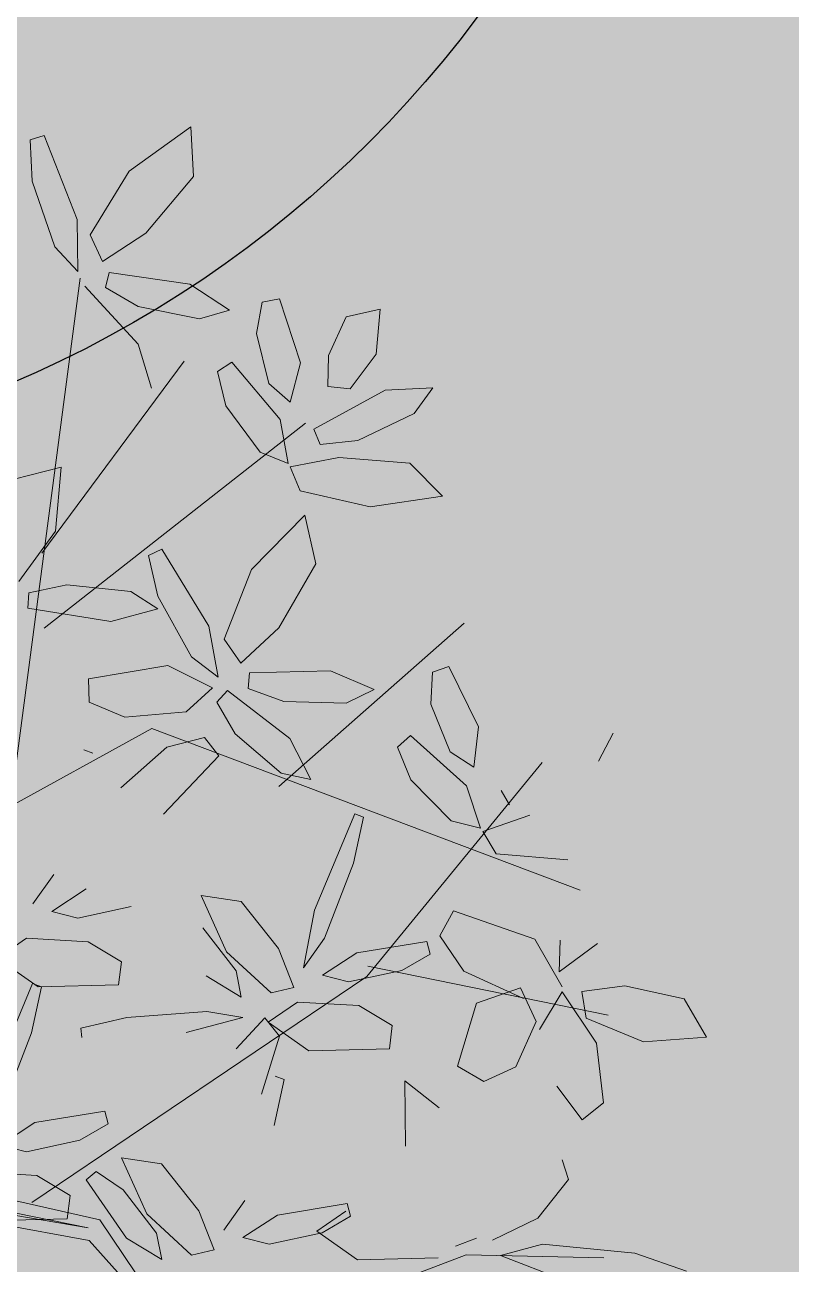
# Model space of a CAD drawing. Header units: metres. Extents: x 349703 to 349913, y 9282546 to 9282694.
# Drawn here: x 349722.112 to 349722.96, y 9282577.274 to 9282578.645 of the extents above; entities that cross this region are included whole.
import ezdxf

# ---------------------------------------------------------------- set-up
doc = ezdxf.new("R2010")
doc.units = ezdxf.units.M
doc.header["$LTSCALE"] = 0.25
for name, color, linetype, lineweight in [('AREA-VERDE', 3, 'CONTINUOUS', 9), ('ARQ-FONDO', 253, 'CONTINUOUS', 9), ('LLORAD-TEXTO', 1, 'CONTINUOUS', 25)]:
    doc.layers.add(name, color=color, linetype=linetype, lineweight=lineweight)

# ---------------------------------------------------------------- blocks, each defined once
blk = doc.blocks.new('ARR2')
at = {"layer": 'ARQ-FONDO', "lineweight": 5}
for p, q in [((2741.706, 1215.8322), (2741.805, 1215.9032)), ((2741.805, 1215.9032), (2741.8089, 1215.8235)), ((2741.5701, 1215.8892), (2741.5475, 1215.8824)), ((2741.5475, 1215.8824), (2741.5511, 1215.8162)), ((2741.6232, 1215.7549), (2741.5701, 1215.8892)), ((2741.644, 1215.7301), (2741.706, 1215.8322)), ((2741.5511, 1215.8162), (2741.5873, 1215.7111)), ((2741.8089, 1215.8235), (2741.7329, 1215.7331)), ((2741.6239, 1215.6718), (2741.6232, 1215.7549)), ((2741.7329, 1215.7331), (2741.6633, 1215.6879)), ((2741.6633, 1215.6879), (2741.644, 1215.7301)), ((2741.5873, 1215.7111), (2741.6239, 1215.6718)), ((2741.5187, 1214.8365), (2741.6275, 1215.6613)), ((2741.6744, 1215.6702), (2741.6684, 1215.6459)), ((2741.8031, 1215.6512), (2741.6744, 1215.6702)), ((2741.7204, 1215.5555), (2741.635, 1215.648)), ((2741.6684, 1215.6459), (2741.7206, 1215.6158)), ((2741.8666, 1215.6098), (2741.8031, 1215.6512)), ((2741.7206, 1215.6158), (2741.8185, 1215.596)), ((2741.9192, 1215.6226), (2741.9098, 1215.5724)), ((2741.9465, 1215.6279), (2741.9192, 1215.6226)), ((2741.9801, 1215.5259), (2741.9465, 1215.6279)), ((2741.8185, 1215.596), (2741.8666, 1215.6098)), ((2742.0536, 1215.5992), (2742.0253, 1215.5373)), ((2742.1076, 1215.6116), (2742.0536, 1215.5992)), ((2742.1014, 1215.5397), (2742.1076, 1215.6116)), ((2741.7421, 1215.4851), (2741.7204, 1215.5555)), ((2741.9098, 1215.5724), (2741.9299, 1215.4927)), ((2742.0253, 1215.5373), (2742.0242, 1215.4876)), ((2742.0597, 1215.4839), (2742.1014, 1215.5397)), ((2741.5662, 1215.2212), (2741.7939, 1215.5281)), ((2741.8706, 1215.5269), (2741.8474, 1215.5116)), ((2741.9477, 1215.4352), (2741.8706, 1215.5269)), ((2741.9639, 1215.4629), (2741.9801, 1215.5259)), ((2741.8474, 1215.5116), (2741.8611, 1215.4569)), ((2741.9299, 1215.4927), (2741.9639, 1215.4629)), ((2742.1159, 1215.4822), (2742.0017, 1215.4196)), ((2742.0242, 1215.4876), (2742.0597, 1215.4839)), ((2742.1921, 1215.4858), (2742.1159, 1215.4822)), ((2742.1624, 1215.4446), (2742.1921, 1215.4858)), ((2741.8611, 1215.4569), (2741.9156, 1215.3829)), ((2741.9608, 1215.3649), (2741.9477, 1215.4352)), ((2742.0722, 1215.4015), (2742.1624, 1215.4446)), ((2741.5703, 1215.1013), (2741.9884, 1215.4291)), ((2742.0017, 1215.4196), (2742.012, 1215.3953)), ((2742.012, 1215.3953), (2742.0722, 1215.4015)), ((2741.9156, 1215.3829), (2741.9608, 1215.3649)), ((2741.5973, 1215.3589), (2741.5223, 1215.3397)), ((2741.5881, 1215.2565), (2741.5973, 1215.3589)), ((2742.0417, 1215.3743), (2741.9636, 1215.3592)), ((2741.9636, 1215.3592), (2741.9797, 1215.3208)), ((2742.1552, 1215.365), (2742.0417, 1215.3743)), ((2742.2075, 1215.3125), (2742.1552, 1215.365)), ((2741.9797, 1215.3208), (2742.0919, 1215.2954)), ((2742.0919, 1215.2954), (2742.2075, 1215.3125)), ((2741.902, 1215.195), (2741.9874, 1215.2819)), ((2741.9874, 1215.2819), (2742.0049, 1215.204)), ((2741.5298, 1215.1761), (2741.5881, 1215.2565)), ((2741.7583, 1215.2279), (2741.7373, 1215.2173)), ((2741.7373, 1215.2173), (2741.7521, 1215.1527)), ((2741.8337, 1215.1046), (2741.7583, 1215.2279)), ((2742.0049, 1215.204), (2741.9455, 1215.1019)), ((2741.8584, 1215.0838), (2741.902, 1215.195)), ((2741.544, 1215.1331), (2741.5456, 1215.158)), ((2741.5456, 1215.158), (2741.6063, 1215.1709)), ((2741.6063, 1215.1709), (2741.7088, 1215.1601)), ((2741.7088, 1215.1601), (2741.7519, 1215.1323)), ((2741.7521, 1215.1527), (2741.8057, 1215.0554)), ((2741.6766, 1215.1121), (2741.544, 1215.1331)), ((2741.7519, 1215.1323), (2741.6766, 1215.1121)), ((2741.8486, 1215.0229), (2741.8337, 1215.1046)), ((2741.9455, 1215.1019), (2741.8846, 1215.0455)), ((2741.9454, 1214.8481), (2742.2422, 1215.1094)), ((2741.8846, 1215.0455), (2741.8584, 1215.0838)), ((2741.768, 1215.0419), (2741.641, 1215.0204)), ((2741.8393, 1215.006), (2741.768, 1215.0419)), ((2741.8057, 1215.0554), (2741.8486, 1215.0229)), ((2742.2178, 1215.04), (2742.1915, 1215.0311)), ((2742.2652, 1214.9437), (2742.2178, 1215.04)), ((2741.641, 1215.0204), (2741.6419, 1214.9829)), ((2741.8986, 1215.03), (2741.8968, 1215.005)), ((2742.0286, 1215.0333), (2741.8986, 1215.03)), ((2742.0983, 1215.0034), (2742.0286, 1215.0333)), ((2742.1915, 1215.0311), (2742.1891, 1214.98)), ((2741.7975, 1214.9675), (2741.8393, 1215.006)), ((2741.8636, 1215.0014), (2741.8465, 1214.9832)), ((2741.9635, 1214.9248), (2741.8636, 1215.0014)), ((2741.8968, 1215.005), (2741.9534, 1214.9843)), ((2742.0533, 1214.9815), (2742.0983, 1215.0034)), ((2741.6419, 1214.9829), (2741.6994, 1214.959)), ((2741.8465, 1214.9832), (2741.8759, 1214.9326)), ((2741.9534, 1214.9843), (2742.0533, 1214.9815)), ((2742.1891, 1214.98), (2742.22, 1214.9038)), ((2741.6994, 1214.959), (2741.7975, 1214.9675)), ((2741.3693, 1214.7358), (2741.7422, 1214.9411)), ((2741.7422, 1214.9411), (2742.4277, 1214.6823)), ((2742.2579, 1214.879), (2742.2652, 1214.9437)), ((2741.8267, 1214.9266), (2741.7663, 1214.9113)), ((2741.8498, 1214.897), (2741.8267, 1214.9266)), ((2741.8759, 1214.9326), (2741.9493, 1214.8697)), ((2741.997, 1214.8592), (2741.9635, 1214.9248)), ((2742.1566, 1214.9296), (2742.1357, 1214.9112)), ((2742.2457, 1214.8494), (2742.1566, 1214.9296)), ((2742.457, 1214.8885), (2742.4807, 1214.9334)), ((2741.6338, 1214.9067), (2741.6481, 1214.9014)), ((2741.7663, 1214.9113), (2741.6928, 1214.8459)), ((2742.1357, 1214.9112), (2742.1569, 1214.8589)), ((2742.22, 1214.9038), (2742.2579, 1214.879)), ((2741.7609, 1214.8039), (2741.8498, 1214.897)), ((2742.0863, 1214.5442), (2742.3668, 1214.8866)), ((2741.9493, 1214.8697), (2741.997, 1214.8592)), ((2742.1569, 1214.8589), (2742.2212, 1214.7932)), ((2742.2684, 1214.7816), (2742.2457, 1214.8494)), ((2742.3013, 1214.8415), (2742.3149, 1214.8188)), ((2742.0026, 1214.6501), (2742.0671, 1214.8044)), ((2742.0671, 1214.8044), (2742.0814, 1214.7992)), ((2742.3472, 1214.8022), (2742.272, 1214.7764)), ((2742.0814, 1214.7992), (2742.0654, 1214.7255)), ((2742.2212, 1214.7932), (2742.2684, 1214.7816)), ((2742.272, 1214.7764), (2742.2932, 1214.7405)), ((2742.0654, 1214.7255), (2742.0188, 1214.6054)), ((2742.2932, 1214.7405), (2742.4079, 1214.731)), ((2741.5855, 1214.7076), (2741.552, 1214.6603)), ((2741.5822, 1214.6484), (2741.6374, 1214.6843)), ((2741.8213, 1214.6739), (2741.8852, 1214.6641)), ((2741.862, 1214.5838), (2741.8213, 1214.6739)), ((2741.8852, 1214.6641), (2741.9449, 1214.5891)), ((2741.6241, 1214.6378), (2741.5822, 1214.6484)), ((2741.7092, 1214.6562), (2741.6241, 1214.6378)), ((2741.9852, 1214.558), (2742.0026, 1214.6501)), ((2742.2254, 1214.6493), (2742.2034, 1214.6091)), ((2742.3553, 1214.6039), (2742.2254, 1214.6493)), ((2741.8239, 1214.6223), (2741.8772, 1214.5534)), ((2741.5421, 1214.6055), (2741.4952, 1214.5734)), ((2741.6404, 1214.5999), (2741.5421, 1214.6055)), ((2742.0188, 1214.6054), (2741.9852, 1214.558)), ((2742.2034, 1214.6091), (2742.2417, 1214.5529)), ((2742.3991, 1214.5276), (2742.3553, 1214.6039)), ((2742.3961, 1214.6022), (2742.3945, 1214.5515)), ((2741.6938, 1214.568), (2741.6404, 1214.5999)), ((2741.9332, 1214.518), (2741.862, 1214.5838)), ((2741.9449, 1214.5891), (2741.9697, 1214.5265)), ((2742.0707, 1214.5821), (2742.1825, 1214.6004)), ((2742.1825, 1214.6004), (2742.1877, 1214.5802)), ((2742.3945, 1214.5515), (2742.4557, 1214.597)), ((2741.4952, 1214.5734), (2741.5606, 1214.5276)), ((2741.6893, 1214.5307), (2741.6938, 1214.568)), ((2742.0155, 1214.5462), (2742.0707, 1214.5821)), ((2742.1877, 1214.5802), (2742.1424, 1214.554)), ((2741.5502, 1214.183), (2742.0863, 1214.5442)), ((2741.8856, 1214.511), (2741.8295, 1214.5454)), ((2741.8772, 1214.5534), (2741.8856, 1214.511)), ((2742.0573, 1214.5355), (2742.0155, 1214.5462)), ((2742.1424, 1214.554), (2742.0573, 1214.5355)), ((2742.088, 1214.5607), (2742.4728, 1214.4827)), ((2742.2417, 1214.5529), (2742.3371, 1214.5093)), ((2741.4872, 1214.3786), (2741.5517, 1214.5329)), ((2741.566, 1214.5277), (2741.55, 1214.454)), ((2741.5517, 1214.5329), (2741.566, 1214.5277)), ((2741.5606, 1214.5276), (2741.6893, 1214.5307)), ((2741.9697, 1214.5265), (2741.9332, 1214.518)), ((2742.3322, 1214.5263), (2742.2618, 1214.5016)), ((2742.3572, 1214.4723), (2742.3322, 1214.5263)), ((2742.4991, 1214.5291), (2742.4303, 1214.5202)), ((2742.5941, 1214.5084), (2742.4991, 1214.5291)), ((2741.9754, 1214.5032), (2741.9284, 1214.4711)), ((2742.0736, 1214.4977), (2741.9754, 1214.5032)), ((2742.3988, 1214.5195), (2742.3627, 1214.4594)), ((2742.4542, 1214.4377), (2742.3988, 1214.5195)), ((2742.4303, 1214.5202), (2742.4377, 1214.4774)), ((2742.6301, 1214.4471), (2742.5941, 1214.5084)), ((2741.7022, 1214.4789), (2741.8307, 1214.4885)), ((2741.8307, 1214.4885), (2741.8879, 1214.4786)), ((2742.1271, 1214.4658), (2742.0736, 1214.4977)), ((2742.2618, 1214.5016), (2742.2315, 1214.4009)), ((2741.6288, 1214.4617), (2741.7022, 1214.4789)), ((2741.8879, 1214.4786), (2741.7973, 1214.4547)), ((2741.8772, 1214.4288), (2741.9231, 1214.4781)), ((2741.9231, 1214.4781), (2741.9465, 1214.4488)), ((2741.9284, 1214.4711), (2741.9939, 1214.4254)), ((2742.1226, 1214.4285), (2742.1271, 1214.4658)), ((2742.3248, 1214.3999), (2742.3572, 1214.4723)), ((2742.4377, 1214.4774), (2742.529, 1214.4396)), ((2741.55, 1214.454), (2741.5034, 1214.3339)), ((2741.6303, 1214.4465), (2741.6288, 1214.4617)), ((2741.9465, 1214.4488), (2741.9177, 1214.3562)), ((2742.529, 1214.4396), (2742.6301, 1214.4471)), ((2741.9939, 1214.4254), (2742.1226, 1214.4285)), ((2742.4652, 1214.3423), (2742.4542, 1214.4377)), ((2741.9397, 1214.3851), (2741.9541, 1214.3798)), ((2742.2315, 1214.4009), (2742.2736, 1214.3766)), ((2742.2736, 1214.3766), (2742.3248, 1214.3999)), ((2741.9541, 1214.3798), (2741.9381, 1214.3062)), ((2742.1474, 1214.3773), (2742.1484, 1214.2727)), ((2742.2023, 1214.3344), (2742.1474, 1214.3773)), ((2742.3904, 1214.3691), (2742.4313, 1214.3153)), ((2741.5552, 1214.3106), (2741.6671, 1214.3289)), ((2741.6671, 1214.3289), (2741.6723, 1214.3087)), ((2742.4313, 1214.3153), (2742.4652, 1214.3423)), ((2741.5001, 1214.2747), (2741.5552, 1214.3106)), ((2741.6723, 1214.3087), (2741.627, 1214.2825)), ((2741.0145, 1214.2999), (2741.6594, 1214.1552)), ((2740.9784, 1214.277), (2741.6403, 1214.1425)), ((2741.5419, 1214.264), (2741.5001, 1214.2747)), ((2741.627, 1214.2825), (2741.5419, 1214.264)), ((2741.6403, 1214.1425), (2740.9849, 1214.2535)), ((2741.6939, 1214.2545), (2741.7579, 1214.2447)), ((2741.7346, 1214.1645), (2741.6939, 1214.2545)), ((2742.3988, 1214.2512), (2742.4094, 1214.2196)), ((2740.9909, 1214.2402), (2741.6422, 1214.1223)), ((2741.5582, 1214.2261), (2741.4599, 1214.2317)), ((2741.6117, 1214.1942), (2741.5582, 1214.2261)), ((2741.6375, 1214.2191), (2741.6534, 1214.2325)), ((2741.6534, 1214.2325), (2741.6966, 1214.2029)), ((2741.7579, 1214.2447), (2741.8176, 1214.1698)), ((2741.7021, 1214.126), (2741.6375, 1214.2191)), ((2742.4094, 1214.2196), (2742.3603, 1214.1579)), ((2741.6072, 1214.157), (2741.6117, 1214.1942)), ((2741.6966, 1214.2029), (2741.7499, 1214.134)), ((2741.8915, 1214.1861), (2741.8579, 1214.1387)), ((2741.8176, 1214.1698), (2741.8423, 1214.1071)), ((2741.9433, 1214.1627), (2742.0552, 1214.1811)), ((2742.0531, 1214.1691), (2742.0062, 1214.137)), ((2742.0552, 1214.1811), (2742.0604, 1214.1609)), ((2741.4785, 1214.1539), (2741.6072, 1214.157)), ((2741.6594, 1214.1552), (2741.8003, 1213.9461)), ((2741.8058, 1214.0986), (2741.7346, 1214.1645)), ((2741.8881, 1214.1269), (2741.9433, 1214.1627)), ((2742.0604, 1214.1609), (2742.0151, 1214.1346)), ((2742.3603, 1214.1579), (2742.2877, 1214.1225)), ((2741.7499, 1214.134), (2741.7583, 1214.0916)), ((2741.93, 1214.1162), (2741.8881, 1214.1269)), ((2742.0151, 1214.1346), (2741.93, 1214.1162)), ((2742.0062, 1214.137), (2742.0717, 1214.0912)), ((2741.6422, 1214.1223), (2741.8003, 1213.9461)), ((2741.7583, 1214.0916), (2741.7021, 1214.126)), ((2741.8423, 1214.1071), (2741.8058, 1214.0986)), ((2742.2281, 1214.113), (2742.2618, 1214.1258)), ((2742.3676, 1214.116), (2742.3003, 1214.0979)), ((2742.5152, 1214.1017), (2742.3676, 1214.116)), ((2741.8793, 1213.96), (2742.2455, 1214.0994)), ((2742.0717, 1214.0912), (2742.2004, 1214.0943)), ((2742.2455, 1214.0994), (2742.4659, 1214.0946)), ((2742.3003, 1214.0979), (2742.4025, 1214.0584)), ((2742.5982, 1214.0733), (2742.5152, 1214.1017))]:
    blk.add_line(p, q, dxfattribs=at)

msp = doc.modelspace()

# ---------------------------------------------------------------- hatches: boundary and pattern name
at = {"layer": 'AREA-VERDE', "lineweight": 0, "true_color": 0xc4e4b2, "transparency": 33554687}
h = msp.add_hatch(color=3, dxfattribs=at)
h.dxf.hatch_style = 1
h.paths.add_polyline_path([(349726.4609, 9282594.7896), (349717.3092, 9282594.7896), (349717.2828, 9282561.4453), (349726.4609, 9282563.0592)])
h.paths.add_polyline_path([(349724.4609, 9282592.7896), (349724.4609, 9282564.7382), (349719.2847, 9282563.828), (349719.3076, 9282592.7896)], flags=16)
at = {"layer": 'AREA-VERDE', "lineweight": 0, "true_color": 0xc4e4b2, "transparency": 33554610}
h = msp.add_hatch(color=3, dxfattribs=at)
h.dxf.hatch_style = 1
h.paths.add_polyline_path([(349724.4609, 9282592.7896), (349719.3076, 9282592.7896), (349719.2847, 9282563.828), (349724.4609, 9282564.7382)])

# ---------------------------------------------------------------- linework, layer by layer
at = {"layer": 'LLORAD-TEXTO'}
msp.add_circle((349721.61, 9282579.4), 1.25, dxfattribs=at)

# ---------------------------------------------------------------- block references
at = {"layer": 'ARQ-FONDO', "xscale": 0.6917913537138002, "yscale": 0.6917913537138002, "zscale": 0.6917913537138002}
msp.add_blockref('ARR2', (347825.5388, 9281737.381), dxfattribs=at)

doc.saveas('drawing.dxf')
